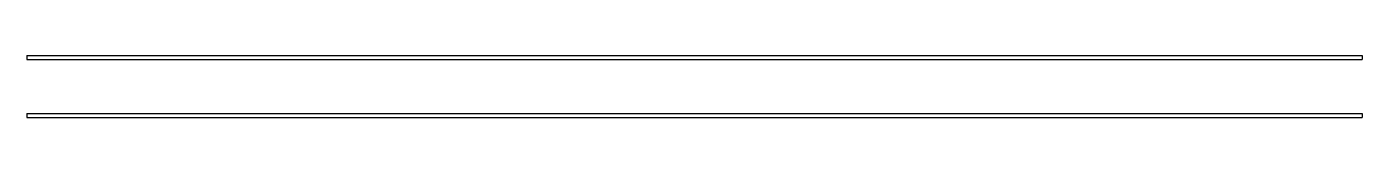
# Model space of a CAD drawing. Header units: millimetres. Extents: x 0 to 545, y 0 to 25.
import ezdxf

# ---------------------------------------------------------------- set-up
doc = ezdxf.new("R2010")
doc.units = ezdxf.units.MM

msp = doc.modelspace()

# ---------------------------------------------------------------- linework, layer by layer
for p, q in [((0, 25.4, 12.7), (545.4, 25.4, 12.7)), ((0, 25.4, 12.7), (0, 23.8, 12.7)), ((0, 23.8, 12.7), (545.4, 23.8, 12.7)), ((545.4, 25.4, 12.7), (545.4, 23.8, 12.7)), ((0, 1.6, 12.7), (545.4, 1.6, 12.7)), ((0, 1.6, 12.7), (0, 0, 12.7)), ((0, 0, 12.7), (545.4, 0, 12.7)), ((545.4, 1.6, 12.7), (545.4, 0, 12.7))]:
    msp.add_line(p, q)

doc.saveas('drawing.dxf')
